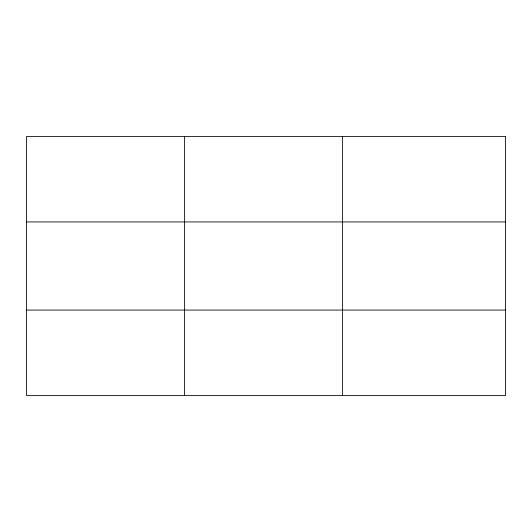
<?xml version="1.0" encoding="UTF-8"?>
<svg xmlns="http://www.w3.org/2000/svg" width="532" height="532" viewBox="0 0 532 532"><rect width="100%" height="100%" fill="white"/><g stroke="black" fill="none" stroke-linecap="round" stroke-linejoin="round"><path stroke-width="0.8" d="M184.604 395.608L184.604 136.392M342.608 395.608L342.608 136.392M26.6 221.93L505.4 221.93M26.6 310.07L505.4 310.07M505.4 136.392L505.4 395.608L26.6 395.608L26.6 136.392L505.4 136.392"/></g></svg>
